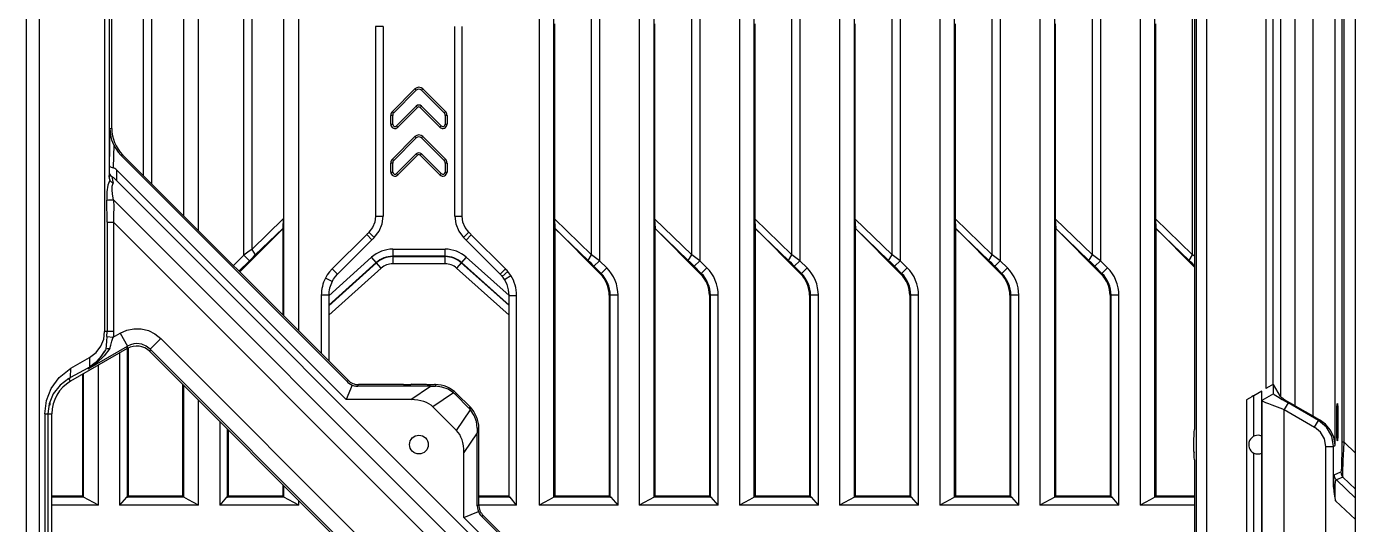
# Model space of a CAD drawing. Header units: millimetres. Extents: x -3132 to 28633, y 682 to 5849.
# Drawn here: x 7383.7 to 7561, y 2457.9 to 2524.3 of the extents above; entities that cross this region are included whole.
import ezdxf

# ---------------------------------------------------------------- set-up
doc = ezdxf.new("R2010")
doc.units = ezdxf.units.MM

msp = doc.modelspace()

# ---------------------------------------------------------------- linework, layer by layer
at = {"linetype": 'Continuous'}
for p, q in [((7561.028, 1705.533), (7561.028, 2705.533)), ((7383.661, 1715.92), (7383.661, 2695.146)), ((7385.328, 2694.142), (7385.328, 1716.924)), ((7404.63, 2499.052), (7404.63, 2684.033)), ((7406.627, 2497.056), (7406.627, 2684.033)), ((7418, 2485.682), (7418, 2684.033)), ((7419.997, 2483.686), (7419.997, 2684.033)), ((7452.059, 2684.033), (7452.059, 2460.447)), ((7454.052, 2461.513), (7454.052, 2684.033)), ((7465.429, 2684.033), (7465.429, 2460.447)), ((7467.422, 2461.513), (7467.422, 2684.033)), ((7478.799, 2684.033), (7478.799, 2460.447)), ((7480.792, 2461.513), (7480.792, 2684.033)), ((7492.169, 2684.033), (7492.169, 2460.447)), ((7494.162, 2461.513), (7494.162, 2684.033)), ((7505.539, 2683.645), (7505.539, 2460.447)), ((7507.532, 2461.513), (7507.532, 2682.47)), ((7559.214, 2677.842), (7559.214, 2468.845)), ((7559.507, 2468.845), (7559.507, 2677.805)), ((7394.08, 2675.967), (7394.08, 2483.616)), ((7394.697, 2675.967), (7394.697, 2504.218)), ((7395.028, 2510.715), (7395.028, 2675.967)), ((7518.909, 2671.152), (7518.909, 2460.447)), ((7520.902, 2461.513), (7520.902, 2669.159)), ((7555.336, 2667.757), (7555.336, 2472.359)), ((7558.334, 2468.437), (7558.334, 2667.757)), ((7553.007, 2473.703), (7553.007, 2665.429)), ((7551.008, 2663.331), (7551.008, 2474.935)), ((7532.279, 2659.903), (7532.279, 2460.447)), ((7534.272, 2461.513), (7534.272, 2655.789)), ((7539.528, 2648.048), (7539.528, 2470.555)), ((7549.062, 2638.734), (7549.062, 2476.013)), ((7550.062, 2476.552), (7550.062, 2638.734)), ((7539.76, 2630.852), (7539.76, 2391.921)), ((7541.18, 2387.053), (7541.18, 2630.852)), ((7399.282, 2504.401), (7399.282, 2529.474)), ((7412.652, 2493.805), (7412.652, 2529.474)), ((7459.073, 2493.841), (7459.073, 2529.438)), ((7460.142, 2530.211), (7460.142, 2493.068)), ((7472.443, 2493.841), (7472.443, 2529.438)), ((7473.512, 2530.211), (7473.512, 2493.068)), ((7485.813, 2493.841), (7485.813, 2529.438)), ((7486.882, 2530.211), (7486.882, 2493.068)), ((7499.183, 2493.841), (7499.183, 2529.438)), ((7500.252, 2530.211), (7500.252, 2493.068)), ((7512.553, 2493.841), (7512.553, 2529.438)), ((7513.622, 2530.211), (7513.622, 2493.068)), ((7525.923, 2493.841), (7525.923, 2529.438)), ((7526.992, 2530.211), (7526.992, 2493.068)), ((7539.293, 2493.841), (7539.293, 2529.438)), ((7400.351, 2528.7), (7400.351, 2503.332)), ((7413.721, 2528.7), (7413.721, 2494.578)), ((7404.591, 2524.605), (7404.591, 2499.091)), ((7417.961, 2524.605), (7417.961, 2498.674)), ((7430.251, 2524.291), (7430.251, 2498.987)), ((7431.252, 2524.291), (7430.252, 2524.291)), ((7431.252, 2524.291), (7431.251, 2498.987)), ((7440.803, 2498.988), (7440.803, 2524.292)), ((7441.803, 2498.987), (7441.803, 2524.292)), ((7454.112, 2524.647), (7454.112, 2498.631)), ((7467.482, 2524.647), (7467.482, 2498.631)), ((7480.852, 2524.647), (7480.852, 2498.631)), ((7494.222, 2524.647), (7494.222, 2498.631)), ((7507.592, 2524.647), (7507.592, 2498.631)), ((7520.962, 2524.647), (7520.962, 2498.631)), ((7534.332, 2524.647), (7534.332, 2498.631)), ((7435.498, 2515.977), (7432.498, 2512.977)), ((7432.675, 2512.801), (7435.675, 2515.801)), ((7435.675, 2515.801), (7435.498, 2515.977)), ((7436.558, 2515.977), (7436.382, 2515.801)), ((7436.382, 2515.801), (7439.382, 2512.801)), ((7439.558, 2512.977), (7436.558, 2515.977)), ((7435.675, 2513.679), (7433.04, 2511.045)), ((7433.217, 2510.868), (7435.851, 2513.503)), ((7435.851, 2513.503), (7435.675, 2513.679)), ((7436.382, 2513.679), (7436.205, 2513.503)), ((7436.205, 2513.503), (7438.839, 2510.868)), ((7439.016, 2511.045), (7436.382, 2513.679)), ((7432.278, 2511.257), (7432.278, 2512.447)), ((7432.528, 2512.447), (7432.278, 2512.447)), ((7432.498, 2512.977), (7432.675, 2512.801)), ((7432.528, 2511.257), (7432.528, 2512.447)), ((7439.382, 2512.801), (7439.558, 2512.977)), ((7439.528, 2512.447), (7439.528, 2511.257)), ((7439.778, 2512.447), (7439.528, 2512.447)), ((7439.778, 2512.447), (7439.778, 2511.257)), ((7394.715, 2505.727), (7394.84, 2510.637)), ((7395.028, 2510.715), (7394.84, 2510.637)), ((7432.278, 2511.257), (7432.528, 2511.257)), ((7433.04, 2511.045), (7433.217, 2510.868)), ((7438.839, 2510.868), (7439.016, 2511.045)), ((7439.528, 2511.257), (7439.778, 2511.257)), ((7395.295, 2508.511), (7395.218, 2505.452)), ((7435.498, 2509.614), (7432.498, 2506.614)), ((7432.675, 2506.437), (7435.675, 2509.437)), ((7435.675, 2509.437), (7435.498, 2509.614)), ((7436.558, 2509.614), (7436.382, 2509.437)), ((7436.382, 2509.437), (7439.382, 2506.437)), ((7439.558, 2506.614), (7436.558, 2509.614)), ((7396.268, 2507.108), (7396.485, 2507.198)), ((7396.268, 2507.108), (7426.477, 2476.899)), ((7396.485, 2507.198), (7426.567, 2477.116)), ((7432.498, 2506.614), (7432.675, 2506.437)), ((7435.675, 2507.315), (7433.04, 2504.681)), ((7433.217, 2504.504), (7435.851, 2507.139)), ((7435.851, 2507.139), (7435.675, 2507.315)), ((7436.382, 2507.315), (7436.205, 2507.139)), ((7436.205, 2507.139), (7438.839, 2504.504)), ((7439.016, 2504.681), (7436.382, 2507.315)), ((7439.382, 2506.437), (7439.558, 2506.614)), ((7395.71, 2503.73), (7395.71, 2505.144)), ((7426.321, 2474.533), (7395.71, 2505.144)), ((7432.278, 2504.893), (7432.278, 2506.083)), ((7432.528, 2506.083), (7432.278, 2506.083)), ((7432.278, 2504.893), (7432.528, 2504.893)), ((7432.528, 2504.893), (7432.528, 2506.083)), ((7433.04, 2504.681), (7433.217, 2504.504)), ((7438.839, 2504.504), (7439.016, 2504.681)), ((7439.528, 2506.083), (7439.528, 2504.893)), ((7439.778, 2506.083), (7439.528, 2506.083)), ((7439.528, 2504.893), (7439.778, 2504.893)), ((7439.778, 2506.083), (7439.778, 2504.893)), ((7395.71, 2503.73), (7512.665, 2386.775)), ((7485.124, 2411.35), (7395.28, 2501.195)), ((7394.401, 2498.211), (7394.401, 2483.616)), ((7394.401, 2498.211), (7395.271, 2498.211)), ((7395.271, 2498.211), (7395.271, 2483.616)), ((7395.271, 2498.211), (7484.373, 2409.109)), ((7412.105, 2491.578), (7417.858, 2497.332)), ((7417.961, 2498.674), (7413.721, 2494.578)), ((7414.183, 2493.833), (7417.893, 2497.416)), ((7417.858, 2497.332), (7417.893, 2497.416)), ((7417.858, 2497.332), (7417.858, 2485.824)), ((7417.893, 2497.416), (7417.961, 2498.674)), ((7430.251, 2498.987), (7431.251, 2498.987)), ((7440.803, 2498.988), (7441.803, 2498.988)), ((7454.112, 2498.631), (7454.181, 2497.363)), ((7459.073, 2493.841), (7454.112, 2498.631)), ((7454.186, 2497.367), (7458.611, 2493.096)), ((7454.197, 2461.665), (7454.197, 2497.342)), ((7454.197, 2497.342), (7460.252, 2491.277)), ((7467.482, 2498.631), (7467.551, 2497.363)), ((7472.443, 2493.841), (7467.482, 2498.631)), ((7467.556, 2497.367), (7471.981, 2493.096)), ((7467.567, 2461.665), (7467.567, 2497.342)), ((7467.567, 2497.342), (7473.622, 2491.277)), ((7480.852, 2498.631), (7480.921, 2497.363)), ((7485.813, 2493.841), (7480.852, 2498.631)), ((7480.926, 2497.367), (7485.351, 2493.096)), ((7480.937, 2461.665), (7480.937, 2497.342)), ((7480.937, 2497.342), (7486.992, 2491.277)), ((7494.222, 2498.631), (7494.291, 2497.363)), ((7499.183, 2493.841), (7494.222, 2498.631)), ((7494.296, 2497.367), (7498.721, 2493.096)), ((7494.307, 2461.665), (7494.307, 2497.342)), ((7494.307, 2497.342), (7500.362, 2491.277)), ((7507.592, 2498.631), (7507.661, 2497.363)), ((7512.553, 2493.841), (7507.592, 2498.631)), ((7507.666, 2497.367), (7512.091, 2493.096)), ((7507.677, 2461.665), (7507.677, 2497.342)), ((7507.677, 2497.342), (7513.732, 2491.277)), ((7520.962, 2498.631), (7521.031, 2497.363)), ((7525.923, 2493.841), (7520.962, 2498.631)), ((7521.036, 2497.367), (7525.461, 2493.096)), ((7521.047, 2461.665), (7521.047, 2497.342)), ((7521.047, 2497.342), (7527.102, 2491.277)), ((7534.332, 2498.631), (7534.401, 2497.363)), ((7539.293, 2493.841), (7534.332, 2498.631)), ((7534.406, 2497.367), (7538.831, 2493.096)), ((7534.417, 2461.665), (7534.417, 2497.342)), ((7534.417, 2497.342), (7539.528, 2492.223)), ((7429.057, 2496.554), (7424.464, 2491.973)), ((7425.165, 2491.26), (7429.763, 2495.846)), ((7429.763, 2495.846), (7429.057, 2496.554)), ((7430.069, 2496.15), (7429.361, 2496.856)), ((7441.99, 2496.142), (7442.698, 2496.849)), ((7443.024, 2496.524), (7442.317, 2495.817)), ((7442.317, 2495.817), (7446.871, 2491.263)), ((7447.568, 2491.981), (7443.024, 2496.524)), ((7412.652, 2493.805), (7411.265, 2492.418)), ((7413.397, 2493.06), (7412.652, 2493.805)), ((7413.721, 2494.578), (7414.183, 2493.833)), ((7432.527, 2494.601), (7432.527, 2492.66)), ((7432.527, 2494.601), (7439.536, 2494.601)), ((7439.536, 2492.66), (7439.536, 2494.601)), ((7458.611, 2493.096), (7459.073, 2493.841)), ((7471.981, 2493.096), (7472.443, 2493.841)), ((7485.351, 2493.096), (7485.813, 2493.841)), ((7498.721, 2493.096), (7499.183, 2493.841)), ((7512.091, 2493.096), (7512.553, 2493.841)), ((7525.461, 2493.096), (7525.923, 2493.841)), ((7538.831, 2493.096), (7539.293, 2493.841)), ((7539.528, 2493.673), (7539.293, 2493.841)), ((7412.01, 2491.673), (7413.397, 2493.06)), ((7429.708, 2493.522), (7423.998, 2488.399)), ((7430.342, 2492.816), (7423.998, 2487.124)), ((7423.998, 2487.065), (7430.371, 2492.783)), ((7423.998, 2485.79), (7431.005, 2492.077)), ((7431.005, 2492.077), (7429.708, 2493.522)), ((7439.536, 2493.653), (7432.527, 2493.653)), ((7432.527, 2493.609), (7439.536, 2493.609)), ((7439.536, 2492.66), (7432.527, 2492.66)), ((7442.35, 2493.526), (7441.056, 2492.079)), ((7441.056, 2492.079), (7448.058, 2485.815)), ((7441.688, 2492.787), (7448.058, 2487.088)), ((7448.058, 2487.148), (7441.718, 2492.819)), ((7448.058, 2488.429), (7442.35, 2493.526)), ((7460.142, 2493.068), (7459.397, 2492.323)), ((7460.347, 2491.372), (7459.397, 2492.323)), ((7461.092, 2492.117), (7460.142, 2493.068)), ((7460.253, 2491.277), (7461.092, 2492.117)), ((7473.512, 2493.068), (7472.767, 2492.323)), ((7473.717, 2491.372), (7472.767, 2492.323)), ((7474.462, 2492.117), (7473.512, 2493.068)), ((7473.623, 2491.277), (7474.462, 2492.117)), ((7486.882, 2493.068), (7486.137, 2492.323)), ((7487.087, 2491.372), (7486.137, 2492.323)), ((7487.832, 2492.117), (7486.882, 2493.068)), ((7486.993, 2491.277), (7487.832, 2492.117)), ((7500.252, 2493.068), (7499.507, 2492.323)), ((7500.457, 2491.372), (7499.507, 2492.323)), ((7501.202, 2492.117), (7500.252, 2493.068)), ((7500.363, 2491.277), (7501.202, 2492.117)), ((7513.622, 2493.068), (7512.877, 2492.323)), ((7513.827, 2491.372), (7512.877, 2492.323)), ((7514.572, 2492.117), (7513.622, 2493.068)), ((7513.733, 2491.277), (7514.572, 2492.117)), ((7526.992, 2493.068), (7526.247, 2492.323)), ((7527.197, 2491.372), (7526.247, 2492.323)), ((7527.942, 2492.117), (7526.992, 2493.068)), ((7527.103, 2491.277), (7527.942, 2492.117)), ((7424.445, 2490.287), (7423.553, 2490.739)), ((7425.165, 2491.26), (7424.464, 2491.973)), ((7446.871, 2491.263), (7447.568, 2491.981)), ((7447.138, 2490.975), (7447.904, 2491.617)), ((7447.46, 2490.549), (7448.306, 2491.084)), ((7422.998, 2488.449), (7422.998, 2480.685)), ((7423.998, 2488.449), (7422.998, 2488.449)), ((7423.998, 2488.449), (7423.998, 2479.685)), ((7448.058, 2488.429), (7449.058, 2488.439)), ((7448.058, 2461.534), (7448.058, 2488.429)), ((7449.058, 2460.447), (7449.058, 2488.435)), ((7461.424, 2488.449), (7461.424, 2461.665)), ((7462.612, 2488.449), (7461.424, 2488.449)), ((7461.558, 2461.531), (7461.558, 2488.449)), ((7462.612, 2460.447), (7462.612, 2488.449)), ((7474.794, 2488.449), (7474.794, 2461.665)), ((7475.982, 2488.449), (7474.794, 2488.449)), ((7474.928, 2461.531), (7474.928, 2488.449)), ((7475.982, 2460.447), (7475.982, 2488.449)), ((7488.164, 2488.449), (7488.164, 2461.665)), ((7489.352, 2488.449), (7488.164, 2488.449)), ((7488.298, 2461.531), (7488.298, 2488.449)), ((7489.352, 2460.447), (7489.352, 2488.449)), ((7501.534, 2488.449), (7501.534, 2461.665)), ((7502.722, 2488.449), (7501.534, 2488.449)), ((7501.668, 2461.531), (7501.668, 2488.449)), ((7502.722, 2460.447), (7502.722, 2488.449)), ((7514.904, 2488.449), (7514.904, 2461.665)), ((7516.092, 2488.449), (7514.904, 2488.449)), ((7515.038, 2461.531), (7515.038, 2488.449)), ((7516.092, 2460.447), (7516.092, 2488.449)), ((7528.274, 2488.449), (7528.274, 2461.665)), ((7529.462, 2488.449), (7528.274, 2488.449)), ((7528.408, 2461.531), (7528.408, 2488.449)), ((7529.462, 2460.447), (7529.462, 2488.449)), ((7395.271, 2483.616), (7394.08, 2483.616)), ((7395.235, 2482.884), (7396.144, 2483.409)), ((7396.144, 2483.409), (7397.144, 2481.678)), ((7391.896, 2478.649), (7397.144, 2481.678)), ((7394.37, 2482.969), (7395.235, 2482.884)), ((7397.1, 2481.348), (7397.144, 2481.678)), ((7397.262, 2461.665), (7397.262, 2481.424)), ((7400.146, 2481.283), (7401.559, 2482.696)), ((7484.373, 2399.883), (7401.559, 2482.696)), ((7397.1, 2481.348), (7389.528, 2476.976)), ((7389.58, 2478.708), (7392.08, 2480.152)), ((7392.08, 2480.152), (7392.041, 2478.858)), ((7392.08, 2480.152), (7392.961, 2480.84)), ((7393.481, 2480.135), (7392.821, 2479.438)), ((7394.016, 2480.357), (7393.051, 2479.456)), ((7394.006, 2480.922), (7393.481, 2480.135)), ((7393.811, 2480.575), (7394.006, 2480.922)), ((7394.793, 2481.333), (7394.016, 2480.357)), ((7396.074, 2480.756), (7396.074, 2460.447)), ((7397.128, 2461.531), (7397.128, 2481.348)), ((7400.146, 2481.283), (7400.103, 2480.953)), ((7427.445, 2453.61), (7400.103, 2480.953)), ((7400.146, 2481.283), (7429.598, 2451.831)), ((7391.842, 2478.743), (7389.543, 2477.475)), ((7389.543, 2477.475), (7389.58, 2478.708)), ((7391.118, 2477.894), (7391.118, 2461.665)), ((7391.26, 2461.512), (7391.26, 2477.976)), ((7391.842, 2478.743), (7391.896, 2478.649)), ((7393.051, 2479.456), (7391.896, 2478.649)), ((7391.896, 2478.649), (7392.234, 2478.872)), ((7392.821, 2479.438), (7392.041, 2478.858)), ((7393.257, 2460.447), (7393.257, 2479.129)), ((7389.312, 2477.35), (7389.543, 2477.475)), ((7389.528, 2476.976), (7389.312, 2477.35)), ((7404.488, 2476.567), (7404.488, 2461.665)), ((7404.63, 2461.512), (7404.63, 2476.425)), ((7427.125, 2476.473), (7426.321, 2474.533)), ((7426.567, 2477.116), (7426.509, 2476.976)), ((7437.591, 2476.316), (7427.86, 2476.316)), ((7427.916, 2476.393), (7427.974, 2476.533)), ((7433.954, 2476.533), (7427.974, 2476.533)), ((7435.041, 2476.603), (7434.946, 2476.565)), ((7434.961, 2474.533), (7437.591, 2476.316)), ((7435.041, 2476.603), (7437.015, 2476.603)), ((7437.015, 2476.603), (7437.111, 2476.565)), ((7438.221, 2476.533), (7438.102, 2476.533)), ((7438.221, 2476.533), (7438.221, 2476.317)), ((7550.081, 2476.541), (7550.061, 2476.553)), ((7550.081, 2475.311), (7550.081, 2476.541)), ((7551.008, 2474.935), (7550.081, 2476.541)), ((7386.08, 2472.646), (7386.307, 2474.415)), ((7387.224, 2475.313), (7386.683, 2473.983)), ((7406.627, 2460.447), (7406.627, 2474.428)), ((7434.961, 2474.533), (7426.321, 2474.533)), ((7440.662, 2475.427), (7437.904, 2473.557)), ((7440.898, 2475.21), (7441.049, 2475.361)), ((7442.705, 2473.403), (7440.898, 2475.21)), ((7441.049, 2475.361), (7442.857, 2473.554)), ((7546.475, 2474.518), (7546.475, 2436.548)), ((7548.528, 2475.664), (7547.471, 2475.053)), ((7547.471, 2469.653), (7547.471, 2475.053)), ((7548.528, 2435.402), (7548.528, 2475.664)), ((7550.081, 2475.311), (7548.528, 2474.414)), ((7548.603, 2436.691), (7548.603, 2474.375)), ((7548.603, 2474.37), (7549.044, 2474.171)), ((7386.08, 2472.646), (7386.08, 2371.463)), ((7386.08, 2472.646), (7387.028, 2472.646)), ((7386.683, 2473.983), (7386.513, 2472.646)), ((7386.513, 2472.646), (7386.513, 2371.463)), ((7386.757, 2473.776), (7386.66, 2473.776)), ((7386.757, 2474.168), (7386.757, 2473.776)), ((7387.028, 2371.463), (7387.028, 2472.646)), ((7441.052, 2470.409), (7437.904, 2473.557)), ((7441.052, 2470.409), (7442.922, 2473.166)), ((7442.857, 2473.554), (7442.705, 2473.403)), ((7550.939, 2473.433), (7551.528, 2473.201)), ((7552.046, 2474.097), (7551.528, 2473.201)), ((7551.528, 2437.865), (7551.528, 2473.201)), ((7551.528, 2473.201), (7555.577, 2470.863)), ((7556.094, 2471.76), (7552.046, 2474.097)), ((7553.007, 2473.703), (7555.336, 2472.359)), ((7409.444, 2471.611), (7409.444, 2460.447)), ((7443.812, 2470.726), (7444.028, 2470.726)), ((7444.028, 2460.479), (7444.028, 2470.726)), ((7555.577, 2470.863), (7556.094, 2471.76)), ((7556.239, 2471.843), (7556.094, 2471.76)), ((7410.498, 2461.531), (7410.498, 2470.557)), ((7410.632, 2461.665), (7410.632, 2470.423)), ((7443.811, 2470.096), (7442.028, 2467.466)), ((7443.811, 2460.365), (7443.811, 2470.096)), ((7539.458, 2469.468), (7539.496, 2469.563)), ((7539.458, 2467.598), (7539.458, 2469.468)), ((7442.028, 2458.826), (7442.028, 2467.466)), ((7539.458, 2467.598), (7539.496, 2467.503)), ((7547.471, 2443.653), (7547.471, 2467.412)), ((7557.058, 2442.768), (7557.058, 2468.298)), ((7557.058, 2468.298), (7558.093, 2468.298)), ((7558.093, 2468.298), (7558.334, 2468.437)), ((7558.093, 2462.849), (7558.093, 2468.298)), ((7559.507, 2468.845), (7559.214, 2468.845)), ((7559.507, 2468.845), (7561.028, 2467.399)), ((7539.528, 2466.511), (7539.528, 2444.555)), ((7558.201, 2464.521), (7559.073, 2464.883)), ((7559.366, 2464.176), (7558.493, 2463.815)), ((7558.493, 2463.815), (7561.028, 2461.401)), ((7561.028, 2462.596), (7559.366, 2464.176)), ((7417.858, 2463.197), (7417.858, 2461.665)), ((7418, 2461.512), (7418, 2463.055)), ((7391.118, 2461.665), (7387.028, 2461.665)), ((7391.261, 2461.519), (7387.028, 2461.52)), ((7393.257, 2460.447), (7387.028, 2460.447)), ((7396.998, 2461.521), (7396.074, 2460.447)), ((7406.627, 2460.447), (7396.074, 2460.447)), ((7396.998, 2461.521), (7397.128, 2461.531)), ((7404.631, 2461.519), (7396.998, 2461.521)), ((7397.128, 2461.531), (7397.262, 2461.665)), ((7404.488, 2461.665), (7397.262, 2461.665)), ((7410.368, 2461.521), (7409.444, 2460.447)), ((7419.997, 2460.447), (7409.444, 2460.447)), ((7410.368, 2461.521), (7410.498, 2461.531)), ((7418.001, 2461.519), (7410.368, 2461.521)), ((7410.498, 2461.531), (7410.632, 2461.665)), ((7417.858, 2461.665), (7410.632, 2461.665)), ((7419.997, 2460.447), (7419.997, 2461.058)), ((7444.028, 2460.479), (7443.888, 2460.421)), ((7448.058, 2461.665), (7444.028, 2461.665)), ((7448.211, 2461.521), (7444.028, 2461.521)), ((7449.058, 2460.447), (7444.028, 2460.447)), ((7448.058, 2461.534), (7448.211, 2461.521)), ((7449.058, 2460.447), (7448.211, 2461.521)), ((7462.612, 2460.447), (7452.059, 2460.447)), ((7454.055, 2461.519), (7454.1, 2461.568)), ((7461.688, 2461.521), (7454.055, 2461.519)), ((7454.1, 2461.568), (7454.198, 2461.665)), ((7461.424, 2461.665), (7454.197, 2461.665)), ((7461.558, 2461.531), (7461.424, 2461.665)), ((7461.558, 2461.531), (7461.688, 2461.521)), ((7462.612, 2460.447), (7461.688, 2461.521)), ((7475.982, 2460.447), (7465.429, 2460.447)), ((7467.425, 2461.519), (7467.47, 2461.568)), ((7475.058, 2461.521), (7467.425, 2461.519)), ((7467.47, 2461.568), (7467.568, 2461.665)), ((7474.794, 2461.665), (7467.567, 2461.665)), ((7474.928, 2461.531), (7474.794, 2461.665)), ((7474.928, 2461.531), (7475.058, 2461.521)), ((7475.982, 2460.447), (7475.058, 2461.521)), ((7489.352, 2460.447), (7478.799, 2460.447)), ((7480.795, 2461.519), (7480.84, 2461.568)), ((7488.428, 2461.521), (7480.795, 2461.519)), ((7480.84, 2461.568), (7480.938, 2461.665)), ((7488.164, 2461.665), (7480.937, 2461.665)), ((7488.298, 2461.531), (7488.164, 2461.665)), ((7488.298, 2461.531), (7488.428, 2461.521)), ((7489.352, 2460.447), (7488.428, 2461.521)), ((7502.722, 2460.447), (7492.169, 2460.447)), ((7494.165, 2461.519), (7494.21, 2461.568)), ((7501.798, 2461.521), (7494.165, 2461.519)), ((7494.21, 2461.568), (7494.308, 2461.665)), ((7501.534, 2461.665), (7494.307, 2461.665)), ((7501.668, 2461.531), (7501.534, 2461.665)), ((7501.668, 2461.531), (7501.798, 2461.521)), ((7502.722, 2460.447), (7501.798, 2461.521)), ((7516.092, 2460.447), (7505.539, 2460.447)), ((7507.535, 2461.519), (7507.58, 2461.568)), ((7515.168, 2461.521), (7507.535, 2461.519)), ((7507.58, 2461.568), (7507.678, 2461.665)), ((7514.904, 2461.665), (7507.677, 2461.665)), ((7515.038, 2461.531), (7514.904, 2461.665)), ((7515.038, 2461.531), (7515.168, 2461.521)), ((7516.092, 2460.447), (7515.168, 2461.521)), ((7529.462, 2460.447), (7518.909, 2460.447)), ((7520.905, 2461.519), (7520.95, 2461.568)), ((7528.538, 2461.521), (7520.905, 2461.519)), ((7520.95, 2461.568), (7521.048, 2461.665)), ((7528.274, 2461.665), (7521.047, 2461.665)), ((7528.408, 2461.531), (7528.274, 2461.665)), ((7528.408, 2461.531), (7528.538, 2461.521)), ((7529.462, 2460.447), (7528.538, 2461.521)), ((7539.528, 2460.447), (7532.279, 2460.447)), ((7534.275, 2461.519), (7534.32, 2461.568)), ((7539.528, 2461.52), (7534.275, 2461.519)), ((7534.32, 2461.568), (7534.418, 2461.665)), ((7539.528, 2461.665), (7534.417, 2461.665)), ((7561.028, 2458.528), (7558.384, 2461.046)), ((7442.028, 2458.826), (7443.968, 2459.63)), ((7527.102, 2373.752), (7442.028, 2458.826)), ((7444.471, 2459.014), (7444.611, 2459.072)), ((7444.611, 2459.072), (7525.633, 2378.05))]:
    msp.add_line(p, q, dxfattribs=at)
for points in [[(7395.295, 2508.511), (7395.053, 2509.158), (7394.894, 2509.872), (7394.84, 2510.637)], [(7395.295, 2508.511), (7395.556, 2508.017), (7395.867, 2507.563), (7396.225, 2507.15)], [(7394.697, 2504.218), (7394.703, 2504.397), (7394.709, 2504.557), (7394.715, 2504.698)], [(7394.715, 2505.727), (7394.785, 2505.619), (7394.96, 2505.524), (7395.218, 2505.452)], [(7394.715, 2504.698), (7394.763, 2504.554), (7394.881, 2504.412), (7395.061, 2504.284)], [(7394.764, 2503.815), (7394.528, 2503.148), (7394.388, 2502.238), (7394.361, 2501.145)], [(7394.697, 2504.218), (7394.703, 2504.063), (7394.724, 2503.923), (7394.764, 2503.815)], [(7395.199, 2503.421), (7395.017, 2503.538), (7394.869, 2503.672), (7394.764, 2503.815)], [(7395.061, 2504.284), (7395.261, 2504.142), (7395.481, 2503.951), (7395.71, 2503.73)], [(7395.063, 2504.282), (7395.089, 2504.086), (7395.136, 2503.791), (7395.199, 2503.421)], [(7395.28, 2501.195), (7395.143, 2501.932), (7395.087, 2502.526), (7395.1, 2503.01), (7395.199, 2503.421)], [(7394.361, 2501.145), (7394.58, 2501.164), (7394.881, 2501.181), (7395.28, 2501.195)], [(7394.401, 2498.211), (7394.396, 2499.19), (7394.383, 2500.168), (7394.361, 2501.145)], [(7395.28, 2501.195), (7395.286, 2500.19), (7395.283, 2499.195), (7395.271, 2498.211)], [(7430.251, 2498.987), (7430.151, 2498.226), (7429.852, 2497.503), (7429.361, 2496.856)], [(7430.069, 2496.15), (7430.719, 2497.004), (7431.117, 2497.968), (7431.251, 2498.987)], [(7440.803, 2498.988), (7440.938, 2497.965), (7441.337, 2496.999), (7441.99, 2496.142)], [(7442.698, 2496.849), (7442.203, 2497.498), (7441.904, 2498.224), (7441.803, 2498.987)], [(7454.192, 2497.338), (7454.189, 2497.348), (7454.189, 2497.357), (7454.186, 2497.367)], [(7467.562, 2497.338), (7467.559, 2497.348), (7467.559, 2497.357), (7467.556, 2497.367)], [(7480.932, 2497.338), (7480.929, 2497.348), (7480.929, 2497.357), (7480.926, 2497.367)], [(7494.302, 2497.338), (7494.299, 2497.348), (7494.299, 2497.357), (7494.296, 2497.367)], [(7507.672, 2497.338), (7507.669, 2497.348), (7507.669, 2497.357), (7507.666, 2497.367)], [(7521.042, 2497.338), (7521.039, 2497.348), (7521.039, 2497.357), (7521.036, 2497.367)], [(7534.412, 2497.338), (7534.409, 2497.348), (7534.409, 2497.357), (7534.406, 2497.367)], [(7413.721, 2494.578), (7413.371, 2494.328), (7413.014, 2494.07), (7412.652, 2493.805)], [(7413.397, 2493.06), (7413.667, 2493.329), (7413.929, 2493.586), (7414.183, 2493.833)], [(7460.142, 2493.068), (7459.78, 2493.333), (7459.423, 2493.591), (7459.073, 2493.841)], [(7473.512, 2493.068), (7473.15, 2493.333), (7472.793, 2493.591), (7472.443, 2493.841)], [(7486.882, 2493.068), (7486.52, 2493.333), (7486.163, 2493.591), (7485.813, 2493.841)], [(7500.252, 2493.068), (7499.89, 2493.333), (7499.533, 2493.591), (7499.183, 2493.841)], [(7513.622, 2493.068), (7513.26, 2493.333), (7512.903, 2493.591), (7512.553, 2493.841)], [(7526.992, 2493.068), (7526.63, 2493.333), (7526.273, 2493.591), (7525.923, 2493.841)], [(7458.611, 2493.096), (7458.865, 2492.849), (7459.128, 2492.591), (7459.397, 2492.323)], [(7471.981, 2493.096), (7472.235, 2492.849), (7472.498, 2492.591), (7472.767, 2492.323)], [(7485.351, 2493.096), (7485.605, 2492.849), (7485.868, 2492.591), (7486.137, 2492.323)], [(7498.721, 2493.096), (7498.975, 2492.849), (7499.238, 2492.591), (7499.507, 2492.323)], [(7512.091, 2493.096), (7512.345, 2492.849), (7512.608, 2492.591), (7512.877, 2492.323)], [(7525.461, 2493.096), (7525.715, 2492.849), (7525.978, 2492.591), (7526.247, 2492.323)], [(7538.831, 2493.096), (7539.085, 2492.849), (7539.348, 2492.591), (7539.528, 2492.411)], [(7424.464, 2491.973), (7424.099, 2491.575), (7423.794, 2491.159), (7423.553, 2490.738)], [(7424.445, 2490.287), (7424.636, 2490.619), (7424.876, 2490.946), (7425.165, 2491.26)], [(7446.871, 2491.263), (7446.962, 2491.172), (7447.051, 2491.076), (7447.138, 2490.975)], [(7447.459, 2490.549), (7447.361, 2490.693), (7447.256, 2490.831), (7447.138, 2490.975)], [(7448.058, 2488.429), (7447.992, 2489.171), (7447.791, 2489.883), (7447.459, 2490.549)], [(7447.904, 2491.617), (7447.794, 2491.745), (7447.682, 2491.866), (7447.568, 2491.981)], [(7448.305, 2491.084), (7448.183, 2491.263), (7448.05, 2491.439), (7447.904, 2491.617)], [(7392.961, 2480.84), (7393.581, 2481.681), (7393.953, 2482.617), (7394.08, 2483.616)], [(7394.37, 2482.969), (7394.387, 2483.185), (7394.398, 2483.401), (7394.401, 2483.616)], [(7395.271, 2483.616), (7395.267, 2483.372), (7395.255, 2483.128), (7395.235, 2482.884)], [(7396.144, 2483.409), (7397.039, 2483.803), (7397.997, 2483.993), (7398.973, 2483.972)], [(7398.973, 2483.972), (7399.921, 2483.74), (7400.798, 2483.308), (7401.559, 2482.696)], [(7394.37, 2482.969), (7394.31, 2482.342), (7394.269, 2481.767), (7394.26, 2481.25)], [(7394.793, 2481.333), (7394.905, 2481.799), (7395.06, 2482.32), (7395.235, 2482.884)], [(7398.388, 2482.012), (7397.956, 2481.975), (7397.537, 2481.862), (7397.144, 2481.678)], [(7400.146, 2481.283), (7399.631, 2481.679), (7399.031, 2481.928), (7398.388, 2482.012)], [(7392.234, 2478.872), (7392.79, 2479.324), (7393.481, 2480.088), (7393.811, 2480.575)], [(7394.26, 2481.25), (7394.174, 2481.18), (7394.088, 2481.063), (7394.006, 2480.922)], [(7394.793, 2481.333), (7394.587, 2481.327), (7394.407, 2481.299), (7394.26, 2481.25)], [(7386.307, 2474.415), (7386.951, 2476.027), (7388.025, 2477.488), (7389.58, 2478.708)], [(7389.312, 2477.35), (7388.124, 2476.473), (7387.224, 2475.313)], [(7426.494, 2476.881), (7426.684, 2476.719), (7426.895, 2476.582), (7427.125, 2476.473)], [(7427.125, 2476.473), (7427.366, 2476.387), (7427.612, 2476.335), (7427.86, 2476.316)], [(7437.113, 2476.564), (7437.283, 2476.548), (7437.64, 2476.537), (7438.102, 2476.533)], [(7440.662, 2475.427), (7439.927, 2475.913), (7439.102, 2476.216), (7438.221, 2476.317)], [(7550.061, 2476.553), (7549.972, 2476.516), (7549.767, 2476.409), (7549.456, 2476.238), (7549.062, 2476.013)], [(7547.475, 2475.056), (7547.397, 2475.026), (7547.196, 2474.922), (7546.88, 2474.748), (7546.475, 2474.518)], [(7548.603, 2474.375), (7548.58, 2474.384), (7548.555, 2474.388), (7548.528, 2474.388)], [(7550.081, 2475.311), (7550.204, 2475.212), (7550.611, 2474.951), (7551.254, 2474.561), (7552.046, 2474.097)], [(7443.812, 2470.726), (7443.711, 2471.601), (7443.407, 2472.431), (7442.922, 2473.166)], [(7549.044, 2474.171), (7549.41, 2474.018), (7549.86, 2473.842), (7550.939, 2473.433)], [(7557.058, 2468.298), (7556.88, 2469.309), (7556.363, 2470.204), (7555.577, 2470.863)], [(7558.093, 2468.298), (7557.859, 2469.646), (7557.146, 2470.88), (7556.094, 2471.76)], [(7558.334, 2468.437), (7558.147, 2469.516), (7557.698, 2470.467), (7557.043, 2471.253), (7556.239, 2471.843)], [(7559.214, 2468.845), (7559.207, 2467.418), (7559.188, 2466.338), (7559.158, 2465.534), (7559.12, 2465.066), (7559.073, 2464.883)], [(7559.366, 2464.176), (7559.353, 2464.311), (7559.348, 2464.562), (7559.351, 2464.91), (7559.36, 2465.342), (7559.376, 2465.856), (7559.398, 2466.454), (7559.426, 2467.146), (7559.463, 2467.942), (7559.507, 2468.845)], [(7558.201, 2464.521), (7558.152, 2464.289), (7558.117, 2463.714), (7558.093, 2462.849)], [(7558.493, 2463.815), (7558.335, 2464.021), (7558.235, 2464.261), (7558.201, 2464.521)], [(7558.384, 2461.046), (7558.341, 2461.587), (7558.306, 2462.087), (7558.323, 2462.52), (7558.321, 2462.905), (7558.33, 2463.229), (7558.35, 2463.467), (7558.375, 2463.622), (7558.402, 2463.721), (7558.41, 2463.806), (7558.45, 2463.824), (7558.493, 2463.815)], [(7559.073, 2464.883), (7559.107, 2464.625), (7559.206, 2464.385), (7559.366, 2464.176)], [(7558.093, 2462.849), (7558.128, 2462.266), (7558.229, 2461.662), (7558.384, 2461.046)], [(7391.264, 2461.513), (7391.216, 2461.567), (7391.118, 2461.665)], [(7393.257, 2460.447), (7392.578, 2460.805), (7391.913, 2461.159), (7391.26, 2461.512)], [(7404.634, 2461.513), (7404.586, 2461.567), (7404.488, 2461.665)], [(7406.627, 2460.447), (7405.948, 2460.805), (7405.283, 2461.159), (7404.63, 2461.512)], [(7418.004, 2461.513), (7417.956, 2461.567), (7417.858, 2461.665)], [(7419.997, 2460.447), (7419.318, 2460.805), (7418.653, 2461.159), (7418, 2461.512)], [(7443.811, 2460.365), (7443.831, 2460.116), (7443.883, 2459.87), (7443.968, 2459.63)], [(7454.056, 2461.512), (7453.403, 2461.159), (7452.738, 2460.805), (7452.059, 2460.447)], [(7467.426, 2461.512), (7466.773, 2461.159), (7466.108, 2460.805), (7465.429, 2460.447)], [(7480.796, 2461.512), (7480.143, 2461.159), (7479.478, 2460.805), (7478.799, 2460.447)], [(7494.166, 2461.512), (7493.513, 2461.159), (7492.848, 2460.805), (7492.169, 2460.447)], [(7507.536, 2461.512), (7506.883, 2461.159), (7506.218, 2460.805), (7505.539, 2460.447)], [(7520.906, 2461.512), (7520.253, 2461.159), (7519.588, 2460.805), (7518.909, 2460.447)], [(7534.276, 2461.512), (7533.623, 2461.159), (7532.958, 2460.805), (7532.279, 2460.447)], [(7443.968, 2459.63), (7444.078, 2459.399), (7444.215, 2459.188), (7444.377, 2458.999)], [(7525.633, 2377.74), (7525.249, 2378.126), (7524.874, 2378.501), (7444.394, 2458.982)]]:
    msp.add_lwpolyline(points, dxfattribs=at)
msp.add_circle((7436.028, 2468.533), 1.25, dxfattribs=at)
for centre, radius, start, end in [((7436.028, 2515.447), 0.75, 45.00003, 134.99998), ((7436.028, 2515.447), 0.5, 45.00005, 134.99998), ((7436.028, 2513.326), 0.5, 44.99999, 134.99998), ((7436.028, 2513.326), 0.25, 44.99997, 134.99998), ((7433.028, 2512.447), 0.75, 135, 179.99994), ((7433.028, 2512.447), 0.5, 135, 179.99995), ((7439.028, 2512.447), 0.5, 0, 44.99999), ((7439.028, 2512.447), 0.75, 0, 44.99999), ((7432.828, 2511.257), 0.55, 180.00004, 315), ((7432.828, 2511.257), 0.3, 180.00002, 315), ((7436.028, 2509.083), 0.75, 45.00003, 134.99998), ((7439.228, 2511.257), 0.55, 225.00013, 0), ((7439.228, 2511.257), 0.3, 225.00005, 0), ((7436.028, 2509.083), 0.5, 45.00005, 134.99998), ((7433.028, 2506.083), 0.75, 135, 179.99994), ((7433.028, 2506.083), 0.5, 135, 179.99995), ((7436.028, 2506.962), 0.5, 44.99999, 134.99998), ((7436.028, 2506.962), 0.25, 44.99997, 134.99998), ((7439.028, 2506.083), 0.5, 0, 44.99999), ((7439.028, 2506.083), 0.75, 0, 44.99999), ((7432.828, 2504.893), 0.55, 180.00004, 315), ((7432.828, 2504.893), 0.3, 180.00002, 315), ((7439.228, 2504.893), 0.55, 225.00013, 0), ((7439.228, 2504.893), 0.3, 225.00005, 0), ((7485.326, 2440.138), 79.68, 134.61732, 134.92528), ((7485.326, 2440.138), 78.68, 134.61137, 134.92528), ((7386.508, 2440.01), 78.925, 44.99933, 45.33387), ((7386.508, 2440.01), 79.925, 44.99933, 45.3289), ((7432.527, 2490.381), 4.221, 90, 131.89966), ((7439.536, 2490.381), 4.221, 48.18708, 90), ((7432.527, 2490.381), 3.272, 90, 131.89966), ((7432.527, 2490.381), 3.228, 90, 131.89966), ((7432.527, 2490.381), 2.279, 90, 131.89966), ((7439.536, 2490.381), 3.272, 48.18708, 90), ((7439.536, 2490.381), 3.228, 48.18708, 90), ((7439.536, 2490.381), 2.279, 48.18708, 90), ((7457.424, 2488.449), 5.188, 0.00001, 44.99999), ((7470.794, 2488.449), 5.188, 0.00001, 44.99999), ((7484.164, 2488.449), 5.188, 0.00001, 44.99999), ((7497.534, 2488.449), 5.188, 0.00001, 44.99999), ((7510.904, 2488.449), 5.188, 0.00001, 44.99999), ((7524.274, 2488.449), 5.188, 0.00001, 44.99999), ((7427.998, 2488.449), 5, 152.75191, 180), ((7427.998, 2488.449), 4, 152.65263, 179.99999), ((7444.058, 2488.449), 4.999, 359.84083, 31.81758), ((7457.424, 2488.449), 4, 0, 45.00069), ((7457.424, 2488.449), 4.134, 0.00001, 44.99999), ((7470.794, 2488.449), 4, 0, 45.00069), ((7470.794, 2488.449), 4.134, 0.00001, 44.99999), ((7484.164, 2488.449), 4, 0, 45.00069), ((7484.164, 2488.449), 4.134, 0.00001, 44.99999), ((7497.534, 2488.449), 4, 0, 45.00069), ((7497.534, 2488.449), 4.134, 0.00001, 44.99999), ((7510.904, 2488.449), 4, 0, 45.00069), ((7510.904, 2488.449), 4.134, 0.00001, 44.99999), ((7524.274, 2488.449), 4, 0, 45.00069), ((7524.274, 2488.449), 4.134, 0.00001, 44.99999), ((7392.028, 2472.646), 5, 120, 180), ((7438.221, 2472.533), 4, 45, 90), ((7440.028, 2470.726), 4, 0, 45), ((7548.028, 2468.533), 1.25, 66.42182, 243.5156), ((7548.028, 2468.533), 1.25, 243.78667, 293.57818)]:
    msp.add_arc(centre, radius, start, end, dxfattribs=at)
for centre, major_axis, ratio, start_param, end_param in [((7400.009, 2510.718), (4.602, 1.906), 0.9992864, 9.0323312, 9.8172247), ((7395.71, 2503.736), (-0.704, 1.699), 0.4142136, -0.7853982, -0.2683261), ((7398.343, 2479.19), (0.325, 2.47), 0.9990327, 5.6291542, 6.9372164), ((7389.254, 2483.426), (4.09, -3.452), 0.9984791, -0.3653951, -0.3222181), ((7427.975, 2478.525), (0.762, 1.841), 0.9992864, 2.7491459, 3.5340394), ((7433.954, 2476.568), (0.996, 0), 0.0349208, -1.5707963, -0.0872665), ((7443.183, 2476.572), (9.136, 0.157), 0.0221412, -2.2298796, -2.1453367), ((7429.747, 2467.462), (8.456, 5.734), 0.489394, 0.0936294, 0.6252038), ((7438.273, 2472.585), (2.625, 2.625), 0.9998009, 0, 0.0865012), ((7553.007, 2473.784), (2, -1.156), 0.030233, -3.0892115, -1.5533217), ((7440.081, 2470.778), (2.625, 2.625), 0.9998009, -0.0865012, 0), ((7444.067, 2475.688), (0.157, 9.136), 0.0221412, -4.1378486, -4.0533057), ((7555.336, 2472.48), (3, -1.734), 0.030233, -1.5533217, -1.24753), ((7434.957, 2462.252), (5.734, 8.456), 0.489394, -0.6252038, -0.0936294), ((7539.493, 2470.555), (0, 0.996), 0.0349208, -3.0543262, -1.5707963), ((7539.493, 2466.511), (0, 0.996), 0.0349208, -1.5707963, -0.0872665), ((7446.02, 2460.48), (1.841, 0.762), 0.9992864, 9.0323312, 9.8172247)]:
    msp.add_ellipse(centre, major_axis=major_axis, ratio=ratio, start_param=start_param, end_param=end_param, dxfattribs=at)
msp.add_ellipse((7558.614, 2471.533), major_axis=(0, 2.5), ratio=0.0349208, dxfattribs=at)

doc.saveas('drawing.dxf')
